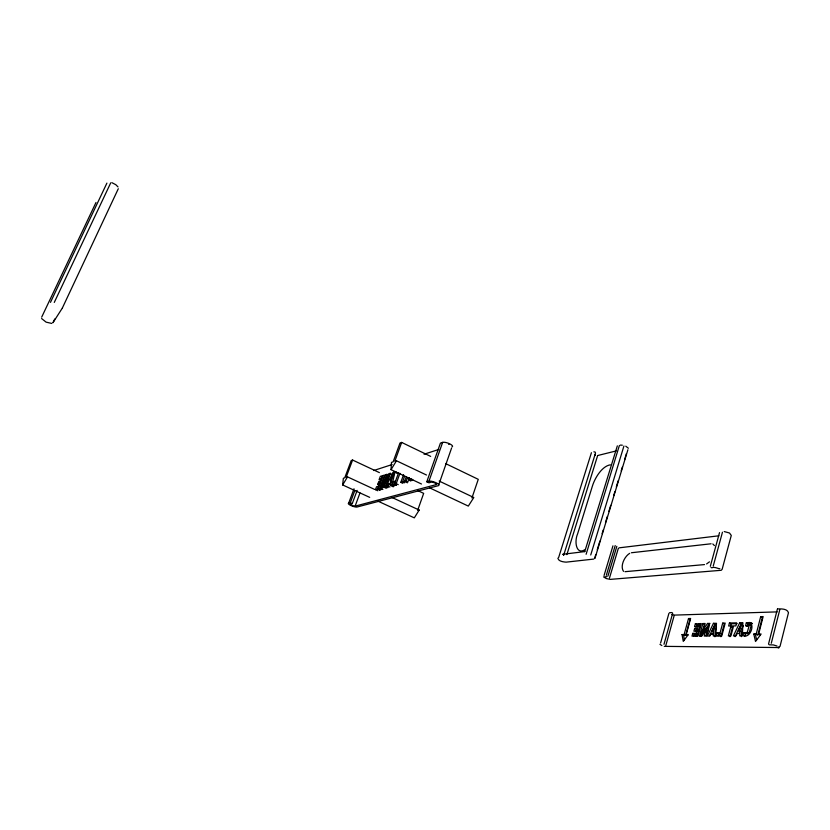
<?xml version="1.0" encoding="UTF-8"?>
<svg xmlns="http://www.w3.org/2000/svg" width="830" height="830" viewBox="0 0 830 830"><rect width="100%" height="100%" fill="white"/><g stroke="black" fill="none" stroke-linecap="round" stroke-linejoin="round"><path stroke-width="1.25" d="M421.474 484.014L391.034 469.656L391.48 462.414L393.13 461.874L399.987 443.023L401.658 442.421L430.677 456.407M557.833 558.175C558.559 561.443 563.311 561.92 566.112 562.149L593.772 559.078M741.377 636.631L741.927 628.746L743.369 625.613M740.277 627.968L739.717 635.853L742.362 635.832L742.902 622.728L740.277 627.968L741.927 628.746M713.935 628.351L713.302 636.008L715.782 635.988L716.477 623.268L713.935 628.351L715.553 629.109L714.931 636.766M369.682 497.357L342.666 484.948L343.361 478.256L344.74 477.8L351.204 460.557L352.594 460.048L379.393 472.612M719.828 568.664C719.568 569.442 714.08 566.143 711.756 567.793L710.999 567.419M395.059 471.772L392.258 477.458L390.266 485.405L391.999 484.896L395.059 471.772L397.082 472.727M410.86 481.037L408.765 480.062L409.335 477.717M780.024 646.414L788.479 612.685C787.317 608.598 781.03 608.805 777.565 608.94M771.288 643.26L779.816 609.552M768.507 644.132L777.399 609.033M753.775 634.079L757.894 634.857L762.355 617.458L760.685 616.659L756.213 634.058L753.775 634.079L755.528 641.486L761.131 634.016L758.662 634.037L763.144 616.586L760.685 616.659M744.603 636.423L745.33 633.643L743.659 632.854L742.933 635.645C749.822 638.789 754.844 625.664 750.05 622.521L747.249 632.418L743.659 632.854M748.702 623.475L747.975 623.672L747.259 626.411L745.599 625.613L746.315 622.884L749.511 622.459L748.702 625.581L745.599 625.613M750.631 625.332L751.171 623.247M750.05 622.521L751.71 623.32L749.417 632.055L748.224 633.695L745.33 633.643M729.995 636.693L732.423 627.49L730.784 626.712L728.356 635.915L730.929 635.904L733.357 626.671L730.784 626.712M729.446 622.998L728.647 626.007L735.899 625.882L736.687 622.853L729.446 622.998L731.085 623.776L737.133 623.662M730.556 625.779L731.085 623.776M716.861 632.989L716.062 635.988L718.739 635.977L719.537 632.968L716.861 632.989L720.274 633.736M717.96 635.749L718.49 633.757M722.681 623.143L719.268 635.967L721.778 635.956L725.202 623.091L722.681 623.143L724.31 623.911L720.897 636.735M627.895 449.777L594.986 558.258M701.609 634.784L704.452 624.295L702.854 623.548L700.001 634.037L703.902 628.082L705.137 623.496L702.854 623.548M705.479 631.433L704.224 636.06L706.538 636.05L709.401 625.436L705.479 631.433L707.087 632.18L706.154 635.655M693.849 635.946L694.357 634.099L696.36 634.089M713.25 566.019L722.453 532.238M695.748 631.039L696.246 629.192L694.648 628.455L693.901 631.215L696.349 631.194L697.107 628.414L694.648 628.455M698.404 623.641L697.657 626.401L694.648 626.453L695.395 623.704L700.001 624.388M698.902 623.631L695.509 636.112L697.895 636.102L701.288 623.579L698.902 623.631L700.499 624.378L697.449 635.604M696.868 635.925L697.366 634.079M697.947 631.931L698.704 629.161M699.254 627.148L699.752 625.312M699.597 635.562L699.451 636.091L701.838 636.071L709.941 623.403L707.513 623.455L699.597 635.562L701.205 636.309L709.121 624.212L707.513 623.455M710.324 566.268L719.527 532.611M692.76 633.363L692.002 636.133L695.011 636.112L695.768 633.332L692.76 633.363L694.357 634.099M686.202 634.545L688.288 634.525L683.277 641.403L682.053 634.577L684.117 634.566L688.527 618.537L690.612 618.475L686.202 634.545L687.79 635.282M682.053 634.577L685.705 635.292L690.104 619.273L688.527 618.537M663.99 644.288L672.684 613.194M665.847 645.398L674.126 615.725M660.597 643.001L668.928 613.297M604.074 575.47L612.945 545.85M606.325 575.273L615.217 545.569M607.954 576.041L616.825 546.348M609.49 578.012L618.309 548.433M594.643 558.32L595.764 554.616M597.258 549.688L599.883 541.067M602.124 533.669L603.244 529.976M605.485 522.578L607.353 516.426M608.847 511.498L610.724 505.335M613.712 495.479L614.833 491.775M616.327 486.847L618.194 480.695M621.193 470.828L622.313 467.134M624.554 459.747L626.422 453.585M590.732 554.99L623.932 446.021M586.115 554.274L619.356 445.596M566.859 554.637L597.559 455.846M558.642 557.532L591.417 452.713M563.643 555.353L595.515 453.035L595.162 452.08L593.896 451.8M471.938 497.938L478.267 479.335L445.772 463.669M617.333 445.855L584.725 551.639M438.863 484.44L451.551 448.148M357.149 490.385L352.242 503.644L350.592 504.09A2.604 0.602 20.1 0 0 351.899 505.377A2.604 0.602 20.1 0 0 355.115 506.144L436.258 484.616A3.009 0.809 19.4 0 0 434.993 483.06A3.009 0.809 19.4 0 0 431.154 482.199L428.965 482.801L426.786 481.763L440.429 443.116L442.639 442.38A5.54 1.66 19.3 0 1 449.736 443.863A5.54 1.66 19.3 0 1 451.977 446.945M426.786 481.763L428.965 481.161L442.639 442.38M398.587 472.716L394.437 484.201L396.19 483.693L399.936 473.318M402.861 483.33L400.797 482.365L403.567 474.667M400.797 482.365L402.592 481.846L404.573 476.327M392.196 484.845L393.358 481.628L395.236 481.078L394.063 484.305L392.196 484.845L394.229 485.799M380.617 488.185L388.782 473.723L390.484 473.193L382.288 487.708L380.617 488.185L382.952 489.275M383.948 487.231L385.753 482.261L389.695 475.383L385.556 486.764L383.948 487.231L386.292 488.32M401.658 442.421L394.8 461.324L396.47 460.764L426.485 475.019M375.451 489.679L376.54 486.712L378.625 486.1L377.536 489.078L375.451 489.679L377.764 490.758M379.248 479.315L380.327 476.358L382.423 475.704L381.333 478.671L379.248 479.315L381.551 480.394M377.764 484.305L378.843 481.348L380.555 480.829L379.466 483.797L377.764 484.305L380.078 485.384M377.878 488.984L382.765 475.6L384.435 475.082L379.538 488.497L377.878 488.984L380.213 490.053M355.115 506.144L359.992 492.937M428.965 481.161A5.592 1.504 19.4 0 1 436.092 482.759A5.592 1.504 19.4 0 1 438.437 485.654L357.045 507.026A4.835 1.11 20.1 0 1 351.09 505.595A4.835 1.11 20.1 0 1 348.652 503.208L354.016 488.777M348.652 503.208L350.291 502.762L354.773 490.696M352.594 460.048L346.12 477.343L347.511 476.887L374.538 489.389M118.306 188.732L62.375 307.992M738.482 630.603L742.082 622.749L739.686 622.791L733.409 635.894L736.065 635.873L737.133 633.549L739.312 633.529L739.53 630.592L738.482 630.603L740.142 631.391M710.895 633.767L709.858 636.029L707.357 636.039L713.447 623.33L715.709 623.288L712.213 630.914L713.198 630.904L712.949 633.747L710.895 633.767L712.514 634.525M715.553 629.109L716.487 627.086M53.089 322.507L54.728 319M394.52 471.938L392.943 472.436L386.126 486.598L387.869 486.1L389.042 483.589L390.484 483.164L391.231 480.207L390.546 480.414L394.52 471.938L396.543 472.893M406.503 476.835L404.335 481.338L406.202 480.798L407.416 478.205L408.951 477.758M54.272 302.431L110.732 182.839M41.676 317.164L95.99 202.499M50.474 302.359L106.904 183.119M709.526 635.645L715.066 624.087L713.447 623.33M735.058 636.662L741.335 623.579L739.686 622.791M342.666 484.948L347.511 476.887M391.034 469.656L396.47 460.764M392.165 497.544L419.202 510.056L414.305 517.858L377.899 501.133M53.006 322.652L62.292 308.148M703.56 631.806L705.51 628.829M707.087 632.18L708.395 630.188M709.474 561.827L706.6 563.943M629.669 553.361C624.191 556.671 619.958 566.434 623.517 571.351M584.476 549.927C576.414 554.824 574.08 541.886 577.597 533.898L592.381 486.152C595.017 477.447 602.362 466.004 610.341 464.831M373.676 470.527L392.102 464.561M424.037 454.238L438.78 449.466M603.514 576.86L606.294 578.552L610.289 579.382L721.208 570.293L722.142 569.307L731.282 535.443L729.487 533.005L724.227 531.563M408.765 480.062L410.622 479.522L412.718 480.508M51.823 323.441L46.127 322.154L41.604 318.544M597.953 455.463L616.296 450.898M419.202 510.056L417.646 510.409L423.663 493.362L417.843 490.634M604.759 576.871L606.917 576.663M584.849 551.587L562.678 554.305L563.663 554.824M619.014 547.852L718.863 535.796M631.371 552.749L711.082 543.785M625 571.683L704.514 564.587M620.228 445.119L622.313 445.181M669.644 612.665L672.01 612.582M777.181 611.886L674.842 615.092L671.875 614.511M769.234 644.806L773.384 644.931L777.046 646.03M777.98 647.535L664.27 646.363M411.991 479.221L411.068 479.211L413.164 480.197M751.71 623.32L752.457 623.527M595.38 455.172L594.591 454.902M111.894 182.673L115.827 184.706L117.995 186.916M661.873 645.553L659.954 644.308M350.291 502.762L352.242 503.644M377.536 489.078L379.86 490.157M684.117 634.566L685.705 635.292M386.126 486.598L388.139 487.542M385.556 486.764L387.569 487.698M379.538 488.497L381.873 489.586M394.437 484.201L396.481 485.156M394.063 484.305L396.107 485.26M389.042 483.589L391.065 484.533M391.999 484.896L394.043 485.851M694.648 626.453L696.235 627.2L696.993 624.44L695.395 623.704M390.266 485.405L393.316 486.826M387.869 486.1L389.893 487.034M402.592 481.846L404.667 482.811M396.19 483.693L398.244 484.647M429.67 487.874L468.317 506.093L473.806 497.512L439.174 481.058M394.914 471.814L396.937 472.768M407.416 478.205L409.501 479.18M406.202 480.798L408.277 481.774M390.287 473.743L392.621 474.843M404.335 481.338L407.447 482.801M747.249 632.418L748.919 633.207M712.814 543.961L714.423 545.59M758.662 634.037L760.353 634.836M756.213 634.058L757.894 634.857M746.315 622.884L747.975 623.672M625.789 446.198L628.372 448.242M755.445 634.867L756.628 639.806M683.63 635.313L684.46 639.857M778.955 647.846A5.188 1.121 15.6 0 1 778.478 647.857M778.582 647.172A1.141 0.882 84.2 0 1 777.637 647.462M779.225 646.778A1.152 0.996 72.6 0 1 777.98 647.452M448.615 444.237A2.988 0.892 19.3 0 1 448.999 444.434M385.525 474.739L381.427 485.996L385.338 479.149L387.122 474.241L385.525 474.739"/></g></svg>
